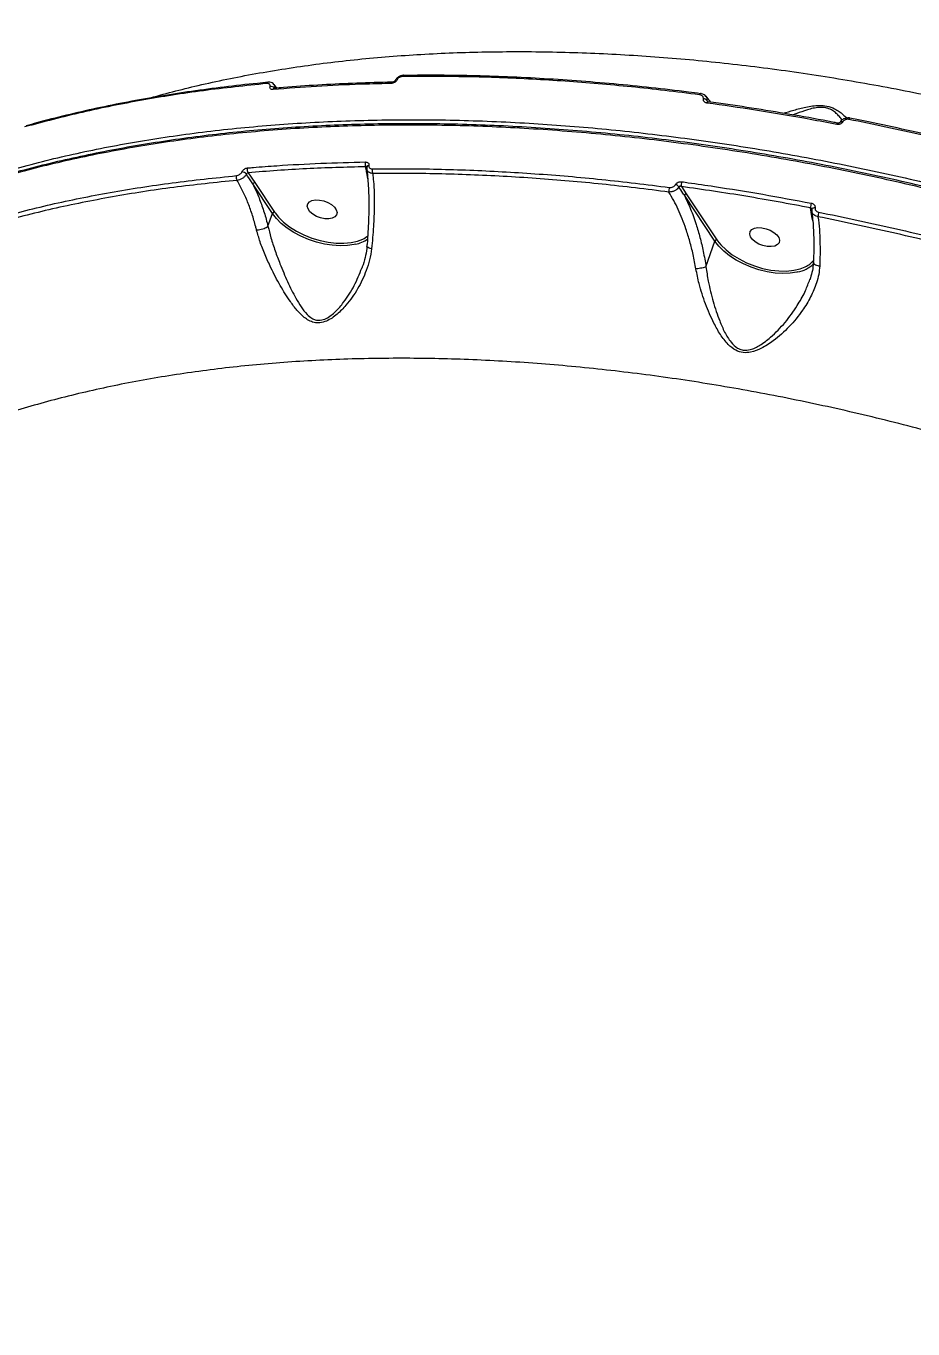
# Model space of a CAD drawing. Header units: millimetres. Extents: x -7245 to 6306, y -6696 to 5973.
# Drawn here: x 947.1 to 1205, y -1767.3 to -1388.2 of the extents above; entities that cross this region are included whole.
import ezdxf

# ---------------------------------------------------------------- set-up
doc = ezdxf.new("R2010")
doc.units = ezdxf.units.MM
for name, color, linetype in [('DIKOM_ОБЪЕКТ', 7, 'Continuous'), ('DIKOM_РАЗМЕР_ЗОНА', 7, 'Continuous'), ('DIKOM_РАЗМЕР_ОБЪЕКТА', 7, 'Continuous')]:
    doc.layers.add(name, color=color, linetype=linetype)
doc.styles.add('style1', font='arial.ttf', dxfattribs={"width": 0.8})
doc.dimstyles.new('1-50', dxfattribs={"dimtxt": 300, "dimasz": 200, "dimexe": 100, "dimexo": 0, "dimgap": 100, "dimtad": 1, "dimtxsty": 'style1', "dimcen": 200, "dimclrd": 7, "dimclre": 7, "dimclrt": 7, "dimadec": 1, "dimazin": 2, "dimtfac": 1, "dimtmove": 0, "dimatfit": 2, "dimfxl": 0, "dimlwd": 25, "dimlwe": 18, "dimarcsym": 0})

# ---------------------------------------------------------------- blocks, each defined once
blk = doc.blocks.new('*D10')
at = {"layer": 'Defpoints', "color": 0, "transparency": 16777216}
for p in [(-4365.71, 2792.53), (4306.16, 475.6), (4306.16, -5965.27)]:
    blk.add_point(p, dxfattribs=at)
at = {"layer": 'DIKOM_РАЗМЕР_ОБЪЕКТА', "color": 7, "lineweight": 18, "transparency": 16777216}
for p, q in [((-4365.71, 2792.53), (-4365.71, -6065.27)), ((4306.16, 475.6), (4306.16, -6065.27))]:
    blk.add_line(p, q, dxfattribs=at)
at = {"layer": 'DIKOM_РАЗМЕР_ОБЪЕКТА', "color": 7, "lineweight": 25, "transparency": 16777216}
blk.add_line((-4165.71, -5965.27), (4106.16, -5965.27), dxfattribs=at)
at = {"layer": 'DIKOM_РАЗМЕР_ОБЪЕКТА', "color": 7, "transparency": 16777216}
for points in [[(-4165.71, -5931.93), (-4165.71, -5998.6), (-4365.71, -5965.27)], [(4106.16, -5931.93), (4106.16, -5998.6), (4306.16, -5965.27)]]:
    blk.add_solid(points, dxfattribs=at)
at = {"layer": 'DIKOM_РАЗМЕР_ОБЪЕКТА', "color": 7, "transparency": 16777216, "insert": (-85.78, -5712.1), "char_height": 300, "attachment_point": 5, "style": 'style1'}
blk.add_mtext('8650', dxfattribs=at)
blk = doc.blocks.new('*D11')
at = {"layer": 'Defpoints', "color": 0, "transparency": 16777216}
for p in [(-3472.32, 4472.83), (-6199.73, -2928.86), (1850.21, -2928.86)]:
    blk.add_point(p, dxfattribs=at)
at = {"layer": 'DIKOM_РАЗМЕР_ОБЪЕКТА', "color": 7, "lineweight": 18, "transparency": 16777216}
for p, q in [((-3472.32, 4472.83), (-6299.73, 4472.83)), ((1850.21, -2928.86), (-6299.73, -2928.86))]:
    blk.add_line(p, q, dxfattribs=at)
at = {"layer": 'DIKOM_РАЗМЕР_ОБЪЕКТА', "color": 7, "lineweight": 25, "transparency": 16777216}
blk.add_line((-6199.73, 4272.83), (-6199.73, -2728.86), dxfattribs=at)
at = {"layer": 'DIKOM_РАЗМЕР_ОБЪЕКТА', "color": 7, "transparency": 16777216}
for points in [[(-6233.06, 4272.83), (-6166.39, 4272.83), (-6199.73, 4472.83)], [(-6233.06, -2728.86), (-6166.39, -2728.86), (-6199.73, -2928.86)]]:
    blk.add_solid(points, dxfattribs=at)
at = {"layer": 'DIKOM_РАЗМЕР_ОБЪЕКТА', "color": 7, "transparency": 16777216, "insert": (-6452.9, 984.54), "char_height": 300, "attachment_point": 5, "rotation": 90, "style": 'style1'}
blk.add_mtext('7400', dxfattribs=at)
blk = doc.blocks.new('*D12')
at = {"layer": 'Defpoints', "color": 0, "transparency": 16777216}
for p in [(-5865.71, 123.34), (6306.18, -91.92), (6306.18, -6596.14)]:
    blk.add_point(p, dxfattribs=at)
at = {"layer": 'DIKOM_РАЗМЕР_ЗОНА', "color": 7, "lineweight": 18, "transparency": 16777216}
for p, q in [((-5865.71, 123.34), (-5865.71, -6696.14)), ((6306.18, -91.92), (6306.18, -6696.14))]:
    blk.add_line(p, q, dxfattribs=at)
at = {"layer": 'DIKOM_РАЗМЕР_ЗОНА', "color": 7, "lineweight": 25, "transparency": 16777216}
blk.add_line((-5665.71, -6596.14), (6106.18, -6596.14), dxfattribs=at)
at = {"layer": 'DIKOM_РАЗМЕР_ЗОНА', "color": 7, "transparency": 16777216}
for points in [[(-5665.71, -6562.81), (-5665.71, -6629.48), (-5865.71, -6596.14)], [(6106.18, -6562.81), (6106.18, -6629.48), (6306.18, -6596.14)]]:
    blk.add_solid(points, dxfattribs=at)
at = {"layer": 'DIKOM_РАЗМЕР_ЗОНА', "color": 7, "transparency": 16777216, "insert": (-71.19, -6342.97), "char_height": 300, "attachment_point": 5, "style": 'style1'}
blk.add_mtext('12150', dxfattribs=at)
blk = doc.blocks.new('*D13')
at = {"layer": 'Defpoints', "color": 0, "transparency": 16777216}
for p in [(-4231.86, 5972.83), (-6795, -4928.88), (1792.4, -4928.88)]:
    blk.add_point(p, dxfattribs=at)
at = {"layer": 'DIKOM_РАЗМЕР_ЗОНА', "color": 7, "lineweight": 18, "transparency": 16777216}
for p, q in [((-4231.86, 5972.83), (-6895, 5972.83)), ((1792.4, -4928.88), (-6895, -4928.88))]:
    blk.add_line(p, q, dxfattribs=at)
at = {"layer": 'DIKOM_РАЗМЕР_ЗОНА', "color": 7, "lineweight": 25, "transparency": 16777216}
blk.add_line((-6795, 5772.83), (-6795, -4728.88), dxfattribs=at)
at = {"layer": 'DIKOM_РАЗМЕР_ЗОНА', "color": 7, "transparency": 16777216}
for points in [[(-6828.33, 5772.83), (-6761.67, 5772.83), (-6795, 5972.83)], [(-6828.33, -4728.88), (-6761.67, -4728.88), (-6795, -4928.88)]]:
    blk.add_solid(points, dxfattribs=at)
at = {"layer": 'DIKOM_РАЗМЕР_ЗОНА', "color": 7, "transparency": 16777216, "insert": (-7048.17, 972.94), "char_height": 300, "attachment_point": 5, "rotation": 90, "style": 'style1'}
blk.add_mtext('10900', dxfattribs=at)

msp = doc.modelspace()

# ---------------------------------------------------------------- linework, layer by layer
at = {"layer": 'DIKOM_ОБЪЕКТ', "color": 7, "linetype": 'Continuous', "lineweight": 15}
for p, q in [((1017.461, -1404.547), (1017.507, -1404.546)), ((1019.994, -1406.266), (1019.175, -1405.187)), ((1143.228, -1407.827), (1143.256, -1407.835)), ((1186.643, -1414.969), (1186.659, -1414.975)), ((1011.653, -1430.878), (1013.587, -1433.741)), ((1046.45, -1432.644), (1046.223, -1431.367)), ((1018.707, -1442.723), (1013.015, -1434.156)), ((1013.587, -1433.741), (1019.279, -1442.308)), ((1137.644, -1434.893), (1139.084, -1437.028)), ((1147.38, -1450.79), (1138.512, -1437.443)), ((1139.084, -1437.028), (1147.952, -1450.375)), ((1017.425, -1446.432), (1018.707, -1442.723)), ((1019.279, -1442.308), (1019.474, -1442.588)), ((1175.636, -1443.6), (1175.225, -1441.114)), ((1175.589, -1441.572), (1175.588, -1441.461)), ((1175.869, -1444.911), (1175.636, -1443.6)), ((1144.811, -1458.223), (1147.38, -1450.79)), ((1147.952, -1450.375), (1148.152, -1450.662)), ((1044.724, -1458.6), (1044.805, -1458.414)), ((1174.869, -1462.29), (1174.993, -1461.977))]:
    msp.add_line(p, q, dxfattribs=at)
at = {"layer": 'DIKOM_ОБЪЕКТ', "color": 7, "linetype": 'Continuous', "lineweight": 15, "flags": 128}
for points in [[(1056.625, -1402.887), (1056.683, -1402.752), (1056.752, -1402.644), (1056.829, -1402.566), (1056.912, -1402.522), (1056.971, -1402.512)], [(1056.971, -1402.512), (1056.997, -1402.514), (1057.012, -1402.516)], [(1053.188, -1404.927), (1053.248, -1404.787), (1053.32, -1404.676), (1053.402, -1404.598), (1053.488, -1404.557), (1053.543, -1404.55)], [(1142.945, -1408.209), (1142.999, -1408.073), (1143.056, -1407.964), (1143.115, -1407.885), (1143.174, -1407.838), (1143.228, -1407.827)], [(1145.163, -1410.611), (1145.219, -1410.471), (1145.278, -1410.358), (1145.339, -1410.279), (1145.399, -1410.236), (1145.453, -1410.229)], [(1182.828, -1416.818), (1182.883, -1416.677), (1182.937, -1416.564), (1182.989, -1416.483), (1183.038, -1416.438), (1183.08, -1416.429)], [(1184.609, -1416.089), (1184.428, -1416.041), (1184.256, -1416.019), (1184.101, -1416.024), (1183.969, -1416.056), (1183.865, -1416.113), (1183.793, -1416.192), (1183.785, -1416.208)], [(1186.397, -1415.358), (1186.449, -1415.222), (1186.501, -1415.112), (1186.551, -1415.031), (1186.597, -1414.982), (1186.639, -1414.968), (1186.643, -1414.969)], [(1028.978, -1439.947), (1029.449, -1439.374), (1030.222, -1438.978), (1031.234, -1438.791), (1032.403, -1438.828), (1033.634, -1439.086), (1034.829, -1439.544), (1035.889, -1440.165), (1036.73, -1440.898), (1037.283, -1441.685), (1037.503, -1442.461), (1037.372, -1443.164), (1036.901, -1443.736), (1036.129, -1444.132), (1035.117, -1444.319), (1033.948, -1444.282), (1032.716, -1444.025), (1031.521, -1443.567), (1030.461, -1442.946), (1029.62, -1442.212), (1029.068, -1441.426), (1028.848, -1440.65), (1028.978, -1439.947)], [(1042.846, -1451.685), (1042.479, -1451.767), (1040.509, -1452.056), (1038.378, -1452.127), (1036.132, -1451.979), (1033.819, -1451.615), (1031.49, -1451.042), (1029.194, -1450.275), (1026.981, -1449.327), (1024.898, -1448.221), (1022.991, -1446.979), (1021.3, -1445.63), (1019.862, -1444.201), (1018.707, -1442.723)], [(1019.474, -1442.588), (1020.469, -1443.819), (1021.964, -1445.275), (1023.728, -1446.643), (1025.718, -1447.889), (1027.887, -1448.982), (1030.183, -1449.897), (1032.551, -1450.613), (1034.933, -1451.111), (1037.274, -1451.38), (1039.516, -1451.413), (1041.606, -1451.21), (1043.494, -1450.776), (1045.02, -1450.177)], [(1175.588, -1441.461), (1175.589, -1441.455), (1175.629, -1441.346), (1175.707, -1441.247), (1175.821, -1441.164), (1175.965, -1441.098), (1176.134, -1441.054), (1176.32, -1441.033), (1176.517, -1441.036)], [(1157.651, -1448.013), (1158.122, -1447.441), (1158.895, -1447.045), (1159.907, -1446.858), (1161.076, -1446.895), (1162.308, -1447.153), (1163.502, -1447.611), (1164.562, -1448.231), (1165.403, -1448.965), (1165.956, -1449.752), (1166.176, -1450.528), (1166.045, -1451.231), (1165.574, -1451.803), (1164.802, -1452.199), (1163.79, -1452.386), (1162.621, -1452.349), (1161.389, -1452.091), (1160.194, -1451.634), (1159.134, -1451.013), (1158.293, -1450.279), (1157.741, -1449.493), (1157.521, -1448.716), (1157.651, -1448.013)], [(1171.516, -1459.753), (1171.233, -1459.817), (1169.264, -1460.116), (1167.131, -1460.195), (1164.88, -1460.054), (1162.56, -1459.695), (1160.222, -1459.127), (1157.917, -1458.36), (1155.693, -1457.413), (1153.6, -1456.305), (1151.684, -1455.061), (1149.984, -1453.707), (1148.54, -1452.273), (1147.38, -1450.79)], [(1148.152, -1450.662), (1149.147, -1451.892), (1150.649, -1453.353), (1152.422, -1454.724), (1154.422, -1455.973), (1156.602, -1457.068), (1158.908, -1457.983), (1161.286, -1458.696), (1163.677, -1459.189), (1166.024, -1459.452), (1168.27, -1459.477), (1170.361, -1459.264), (1172.246, -1458.818), (1173.668, -1458.256)]]:
    msp.add_lwpolyline(points, dxfattribs=at)
at = {"layer": 'DIKOM_ОБЪЕКТ', "color": 7, "linetype": 'Continuous', "lineweight": 15}
for centre, radius, start, end in [((1017.57, -1405.012), 0.477, 103.13715, 169.20265), ((1018.32, -1407.13), 1.36, 39.87086, 103.04698), ((1019.381, -1406.768), 0.464, 100.20304, 170.16028), ((1054.782, -1404.37), 0.493, 73.66946, 141.82365), ((1144.079, -1410.753), 1.356, 41.76109, 91.55274), ((1047.529, -1428.329), 1.864, 161.98514, 206.11661), ((1046.801, -1429.423), 0.672, 91.07871, 159.47117), ((1009.864, -1432.227), 1.68, 162.8699, 210.96936), ((1009.701, -1432.45), 1.853, 39.09027, 84.88959), ((1013.068, -1429.986), 1.673, 162.59192, 212.21805), ((1049.622, -1430.323), 1.911, 162.19675, 204.05187), ((1013.638, -1434.412), 0.673, 94.35899, 157.65595), ((1136.876, -1436.073), 2.882, 161.23683, 188.42179), ((1135.521, -1436.006), 1.725, 36.07649, 76.00303), ((1140.474, -1434.442), 2.867, 160.98692, 189.05828), ((1139.136, -1437.7), 0.674, 94.37422, 157.61799), ((1179.049, -1440.999), 3.826, 160.82465, 181.72046), ((1019.329, -1442.978), 0.671, 94.25849, 157.75645), ((1181.427, -1443.656), 4.045, 161.00167, 180.22663), ((1040.694, -1441.726), 10.189, 282.19343, 304.46266), ((1041.639, -1443.138), 7.809, 295.65528, 309.0548), ((1148.003, -1451.046), 0.673, 94.32017, 157.63218), ((1169.804, -1450.879), 9.037, 280.92144, 313.75161), ((1170.58, -1451.693), 7.254, 295.19404, 320.06896)]:
    msp.add_arc(centre, radius, start, end, dxfattribs=at)
for points, knots in [([(982.297, -1409.294), (987.199, -1407.978), (997.409, -1405.237), (1013.802, -1401.939), (1031.185, -1399.215), (1049.165, -1397.24), (1067.701, -1396.012), (1086.757, -1395.525), (1106.266, -1395.772), (1126.134, -1396.747), (1146.272, -1398.451), (1166.629, -1400.882), (1187.176, -1404.053), (1207.875, -1407.943), (1228.651, -1412.534), (1249.407, -1417.798), (1270.048, -1423.715), (1290.525, -1430.275), (1310.799, -1437.48), (1330.843, -1445.307), (1350.579, -1453.72), (1369.917, -1462.677), (1388.771, -1472.136), (1405.707, -1481.341), (1420.856, -1490.13), (1429.757, -1495.694), (1434.208, -1498.476)], [0, 0, 0, 0, 0.0393185, 0.0819073, 0.1244281, 0.1668154, 0.2092326, 0.2517828, 0.2944013, 0.3370199, 0.3795705, 0.4219881, 0.464474, 0.5070932, 0.5497803, 0.5924674, 0.6350872, 0.6775737, 0.7201647, 0.7628881, 0.8056802, 0.8484725, 0.8911977, 0.9337887, 0.966894, 1, 1, 1, 1]), ([(1056.971, -1402.523), (1056.922, -1402.521), (1056.594, -1402.505), (1055.953, -1402.676), (1055.157, -1403.117), (1054.615, -1403.622), (1054.463, -1403.981), (1054.426, -1404.07)], [0, 0, 0, 0, 0.0487749, 0.3264117, 0.6123101, 0.9042234, 1, 1, 1, 1]), ([(1143.248, -1407.891), (1142.084, -1407.733), (1137.261, -1407.079), (1128.83, -1406.121), (1117.96, -1405.022), (1107.155, -1404.129), (1096.419, -1403.425), (1085.765, -1402.916), (1075.208, -1402.607), (1065.612, -1402.481), (1059.59, -1402.547), (1057.01, -1402.575)], [0, 0, 0, 0, 0.0393826, 0.163109, 0.2869632, 0.4109114, 0.5349316, 0.6589853, 0.7830392, 0.9070584, 1, 1, 1, 1]), ([(1017.101, -1404.922), (1010.912, -1405.565), (998.534, -1406.851), (980.637, -1409.699), (963.226, -1413.166), (952.178, -1416.089), (946.654, -1417.55)], [0, 0, 0, 0, 0.2485965, 0.4971894, 0.7485959, 1, 1, 1, 1]), ([(1017.508, -1404.606), (1016.456, -1404.697), (1012.132, -1405.072), (1004.68, -1405.928), (995.163, -1407.177), (985.809, -1408.63), (976.617, -1410.273), (967.595, -1412.104), (958.767, -1414.134), (951.922, -1415.845), (948.091, -1416.943), (947.068, -1417.236)], [0, 0, 0, 0, 0.0417681, 0.1716833, 0.3017165, 0.4318428, 0.5620301, 0.6922514, 0.8224634, 0.9526399, 1, 1, 1, 1]), ([(1018.013, -1405.805), (1018.022, -1405.68), (1018.042, -1405.428), (1017.877, -1405.136), (1017.589, -1404.95), (1017.301, -1404.906), (1017.13, -1404.92), (1017.101, -1404.922)], [0, 0, 0, 0, 0.237684, 0.4754034, 0.7137695, 0.9520402, 1, 1, 1, 1]), ([(1019.158, -1405.249), (1019.15, -1405.234), (1019.045, -1405.014), (1018.633, -1404.745), (1018.052, -1404.524), (1017.645, -1404.553), (1017.461, -1404.567)], [0, 0, 0, 0, 0.0271229, 0.3833191, 0.7213396, 1, 1, 1, 1]), ([(1018.924, -1406.689), (1018.895, -1406.691), (1018.724, -1406.702), (1018.435, -1406.659), (1018.148, -1406.472), (1017.983, -1406.181), (1018.003, -1405.93), (1018.013, -1405.805)], [0, 0, 0, 0, 0.0488657, 0.2870885, 0.5249316, 0.7625283, 1, 1, 1, 1]), ([(1053.188, -1404.927), (1052.596, -1404.938), (1049.637, -1404.993), (1042.373, -1405.201), (1031.484, -1405.698), (1023.112, -1406.358), (1018.924, -1406.689)], [0, 0, 0, 0, 0.0507699, 0.2538567, 0.6266975, 1, 1, 1, 1]), ([(1019.124, -1405.22), (1019.215, -1405.352), (1019.413, -1405.641), (1019.381, -1406.041), (1019.363, -1406.258)], [0, 0, 0, 0, 0.4584013, 1, 1, 1, 1]), ([(1019.292, -1406.31), (1019.278, -1406.312), (1019.234, -1406.316), (1019.232, -1406.314), (1019.23, -1406.312)], [0, 0, 0, 0, 0.3248876, 1, 1, 1, 1]), ([(1053.543, -1404.559), (1053.09, -1404.563), (1049.201, -1404.603), (1041.976, -1404.86), (1031.901, -1405.36), (1024.342, -1405.86), (1020.189, -1406.246), (1019.299, -1406.329)], [0, 0, 0, 0, 0.0386258, 0.3320396, 0.6260771, 0.9198699, 1, 1, 1, 1]), ([(1054.921, -1403.897), (1054.826, -1404.042), (1054.642, -1404.323), (1054.19, -1404.654), (1053.688, -1404.877), (1053.355, -1404.91), (1053.188, -1404.927)], [0, 0, 0, 0, 0.259309, 0.5022598, 0.7512017, 1, 1, 1, 1]), ([(1054.392, -1404.065), (1054.387, -1404.077), (1054.371, -1404.11), (1054.293, -1404.208), (1054.167, -1404.32), (1053.997, -1404.428), (1053.805, -1404.509), (1053.635, -1404.547), (1053.567, -1404.547), (1053.543, -1404.547)], [0, 0, 0, 0, 0.0825153, 0.2224616, 0.3731521, 0.5286126, 0.708543, 0.8999366, 1, 1, 1, 1]), ([(1056.625, -1402.887), (1056.461, -1402.903), (1056.132, -1402.934), (1055.636, -1403.152), (1055.219, -1403.465), (1055.007, -1403.736), (1054.929, -1403.881), (1054.921, -1403.897)], [0, 0, 0, 0, 0.2487287, 0.4976765, 0.738956, 0.9704212, 1, 1, 1, 1]), ([(1142.945, -1408.209), (1139.566, -1407.78), (1129.684, -1406.527), (1113.43, -1404.91), (1094.245, -1403.578), (1075.252, -1402.834), (1062.834, -1402.87), (1056.625, -1402.887)], [0, 0, 0, 0, 0.1144528, 0.3347651, 0.5550767, 0.7775383, 1, 1, 1, 1]), ([(1144.042, -1409.397), (1144.049, -1409.268), (1144.062, -1409.009), (1143.874, -1408.66), (1143.555, -1408.387), (1143.216, -1408.253), (1143, -1408.218), (1142.945, -1408.209)], [0, 0, 0, 0, 0.2256321, 0.4514126, 0.6801554, 0.9175621, 1, 1, 1, 1]), ([(1144.815, -1408.708), (1144.808, -1408.693), (1144.689, -1408.461), (1144.235, -1408.156), (1143.69, -1407.878), (1143.323, -1407.86), (1143.225, -1407.855)], [0, 0, 0, 0, 0.0266294, 0.4302246, 0.8472693, 1, 1, 1, 1]), ([(1145.163, -1410.611), (1145.106, -1410.601), (1144.885, -1410.565), (1144.539, -1410.424), (1144.214, -1410.145), (1144.023, -1409.79), (1144.036, -1409.528), (1144.042, -1409.397)], [0, 0, 0, 0, 0.0825547, 0.3216895, 0.5513359, 0.7756217, 1, 1, 1, 1]), ([(1144.79, -1408.665), (1144.792, -1408.667), (1144.962, -1408.797), (1145.108, -1409.218), (1145.097, -1409.639), (1145.091, -1409.85)], [0, 0, 0, 0, 0.007316, 0.5026942, 1, 1, 1, 1]), ([(1146.265, -1410.352), (1146.174, -1410.26), (1145.685, -1409.762), (1145.215, -1409.133), (1144.833, -1408.621)], [0, 0, 0, 0, 0.1856391, 1, 1, 1, 1]), ([(1145.091, -1409.85), (1145.09, -1409.892), (1145.09, -1409.94), (1145.119, -1410.033), (1145.149, -1410.08), (1145.176, -1410.122)], [0, 0, 0, 0, 0.4526788, 0.5214938, 1, 1, 1, 1]), ([(1145.091, -1409.85), (1145.126, -1409.901), (1145.191, -1409.995), (1145.256, -1410.087), (1145.285, -1410.129)], [0, 0, 0, 0, 0.5455091, 1, 1, 1, 1]), ([(1145.451, -1410.224), (1145.414, -1410.219), (1145.314, -1410.206), (1145.213, -1410.157), (1145.169, -1410.116), (1145.172, -1410.121), (1145.173, -1410.123)], [0, 0, 0, 0, 0.1945831, 0.5273504, 0.8701412, 1, 1, 1, 1]), ([(1182.828, -1416.818), (1182.188, -1416.695), (1178.988, -1416.08), (1171.093, -1414.628), (1159.157, -1412.604), (1149.83, -1411.275), (1145.163, -1410.611)], [0, 0, 0, 0, 0.0507644, 0.2538426, 0.6266944, 1, 1, 1, 1]), ([(1183.079, -1416.437), (1182.592, -1416.34), (1178.406, -1415.503), (1170.53, -1414.103), (1159.47, -1412.264), (1151.105, -1410.986), (1146.449, -1410.375), (1145.451, -1410.245)], [0, 0, 0, 0, 0.0386159, 0.332031, 0.6260729, 0.9198588, 1, 1, 1, 1]), ([(1167.162, -1413.565), (1168.224, -1413.264), (1170.325, -1412.669), (1173.247, -1411.884), (1175.724, -1411.417), (1177.798, -1411.222), (1180.122, -1411.401), (1182.096, -1412.134), (1183.561, -1413.043), (1184.762, -1413.979), (1185.355, -1414.613), (1185.674, -1414.955)], [0, 0, 0, 0, 0.1723674, 0.3412678, 0.4284802, 0.5152866, 0.6153869, 0.7313275, 0.8159756, 0.9008543, 1, 1, 1, 1]), ([(1184.368, -1415.565), (1184.13, -1415.212), (1183.69, -1414.56), (1182.735, -1413.591), (1181.653, -1412.748), (1180.561, -1412.229), (1179.366, -1411.92), (1178.513, -1411.848), (1177.255, -1411.902), (1175.94, -1412.11), (1173.726, -1412.724), (1171.782, -1413.436), (1170.515, -1413.936), (1170.184, -1414.066)], [0, 0, 0, 0, 0.1132584, 0.209682, 0.3057382, 0.4016879, 0.4310543, 0.5174311, 0.537963, 0.6350531, 0.7328107, 0.9303453, 1, 1, 1, 1]), ([(813.194, -1524.231), (814.326, -1521.946), (817.4, -1515.743), (823.438, -1506.016), (831.605, -1495.215), (840.973, -1484.968), (851.472, -1475.31), (863.064, -1466.293), (875.72, -1457.949), (889.439, -1450.304), (904.179, -1443.36), (919.885, -1437.13), (936.481, -1431.643), (953.892, -1426.925), (972.071, -1422.999), (991.002, -1419.885), (1010.64, -1417.575), (1030.916, -1416.068), (1051.737, -1415.368), (1073.004, -1415.482), (1094.391, -1416.404), (1115.851, -1418.113), (1137.331, -1420.557), (1159.038, -1423.745), (1180.878, -1427.659), (1202.756, -1432.286), (1224.888, -1437.686), (1247.239, -1443.895), (1269.767, -1450.924), (1292.126, -1458.664), (1314.212, -1467.081), (1335.921, -1476.134), (1357.183, -1485.801), (1377.951, -1496.08), (1398.202, -1506.939), (1417.876, -1518.342), (1436.888, -1530.232), (1455.13, -1542.561), (1471.477, -1554.448), (1481.407, -1562.343), (1485.839, -1565.866)], [0, 0, 0, 0, 0.0156523, 0.0424896, 0.0694116, 0.0963765, 0.1233414, 0.1502635, 0.1771007, 0.2039381, 0.2308599, 0.2578251, 0.2847902, 0.3117122, 0.3385494, 0.3653866, 0.3923085, 0.4192737, 0.4462388, 0.4731607, 0.499998, 0.5258462, 0.55177, 0.5777324, 0.6036945, 0.6296184, 0.6554668, 0.6823041, 0.709226, 0.7361912, 0.7631561, 0.7900783, 0.8169156, 0.8437529, 0.8706752, 0.8976402, 0.9246053, 0.9515272, 0.9783645, 1, 1, 1, 1]), ([(1485.654, -1567.73), (1482.462, -1565.175), (1473.862, -1558.293), (1459.152, -1547.371), (1441.384, -1535.099), (1422.697, -1523.149), (1403.135, -1511.571), (1382.743, -1500.417), (1361.968, -1489.933), (1340.893, -1480.138), (1319.601, -1471.038), (1297.747, -1462.483), (1275.383, -1454.529), (1252.577, -1447.217), (1229.829, -1440.71), (1207.218, -1435.011), (1184.814, -1430.104), (1162.254, -1425.911), (1139.609, -1422.476), (1116.96, -1419.832), (1094.804, -1418.036), (1073.205, -1417.073), (1052.215, -1416.914), (1031.492, -1417.554), (1011.12, -1419.027), (991.182, -1421.348), (972.115, -1424.464), (953.965, -1428.349), (936.755, -1432.954), (920.205, -1438.356), (904.403, -1444.57), (889.422, -1451.593), (876.183, -1458.949), (864.541, -1466.487), (854.377, -1474.098), (845.466, -1481.68), (840.362, -1486.934), (838.047, -1489.318)], [0, 0, 0, 0, 0.0171745, 0.0462692, 0.0753861, 0.1044806, 0.1344204, 0.1643843, 0.1943241, 0.2234189, 0.2525357, 0.2816304, 0.3115701, 0.3415341, 0.3714737, 0.4005685, 0.4296853, 0.4587799, 0.4887196, 0.5186838, 0.5486235, 0.5777181, 0.6068351, 0.6359296, 0.6658693, 0.6958334, 0.725773, 0.7548675, 0.7839844, 0.8130791, 0.8430186, 0.8729827, 0.9029224, 0.9282447, 0.9535972, 0.9789492, 1, 1, 1, 1]), ([(1485.592, -1567.22), (1484.493, -1566.322), (1480.728, -1563.245), (1474.077, -1558.076), (1465.667, -1551.727), (1457.073, -1545.497), (1448.33, -1539.391), (1439.433, -1533.409), (1430.38, -1527.549), (1421.167, -1521.807), (1411.794, -1516.182), (1402.255, -1510.674), (1392.551, -1505.279), (1382.676, -1499.997), (1372.628, -1494.826), (1362.415, -1489.77), (1352.072, -1484.847), (1341.64, -1480.079), (1331.148, -1475.477), (1320.601, -1471.043), (1309.994, -1466.776), (1299.324, -1462.673), (1288.588, -1458.732), (1277.783, -1454.952), (1266.905, -1451.333), (1255.953, -1447.874), (1244.92, -1444.573), (1233.811, -1441.432), (1222.654, -1438.458), (1211.495, -1435.665), (1200.373, -1433.063), (1189.301, -1430.656), (1178.274, -1428.44), (1167.287, -1426.415), (1156.337, -1424.579), (1145.42, -1422.932), (1134.533, -1421.473), (1123.675, -1420.202), (1112.84, -1419.12), (1102.027, -1418.226), (1091.257, -1417.521), (1080.571, -1417.01), (1070.013, -1416.696), (1059.601, -1416.577), (1049.333, -1416.655), (1039.203, -1416.927), (1029.21, -1417.394), (1019.348, -1418.057), (1009.616, -1418.914), (1000.011, -1419.966), (990.531, -1421.215), (981.172, -1422.661), (971.947, -1424.301), (962.885, -1426.132), (954.025, -1428.145), (945.388, -1430.338), (936.979, -1432.709), (928.792, -1435.256), (920.824, -1437.982), (913.073, -1440.887), (905.536, -1443.971), (898.211, -1447.236), (891.097, -1450.681), (884.191, -1454.311), (877.498, -1458.121), (871.035, -1462.103), (864.83, -1466.24), (858.905, -1470.521), (853.263, -1474.937), (847.908, -1479.496), (842.822, -1484.175), (839.667, -1487.41), (838.096, -1489.022)], [0, 0, 0, 0, 0.0060013, 0.0205521, 0.0351072, 0.0495891, 0.0640041, 0.0783688, 0.0926994, 0.1070124, 0.1213243, 0.135648, 0.1499976, 0.1643896, 0.1788401, 0.1933654, 0.2079235, 0.2224273, 0.2368589, 0.2512355, 0.2655733, 0.2798885, 0.2941976, 0.3085152, 0.3228539, 0.3372303, 0.3516604, 0.3661604, 0.3807198, 0.3952538, 0.4097063, 0.4240985, 0.4384468, 0.4527679, 0.4670783, 0.4813938, 0.4957257, 0.5100902, 0.5245039, 0.5389826, 0.5535348, 0.5680856, 0.5825623, 0.5969738, 0.611337, 0.6256681, 0.6399832, 0.6542989, 0.6686275, 0.6829838, 0.6973842, 0.7118448, 0.7263814, 0.740938, 0.7554419, 0.7698757, 0.7842556, 0.7985978, 0.8129187, 0.8272345, 0.8415592, 0.8559061, 0.8702906, 0.8847294, 0.8992379, 0.9137951, 0.9283205, 0.9427656, 0.9571494, 0.9714881, 0.9857976, 1, 1, 1, 1]), ([(1184.609, -1416.089), (1184.593, -1416.117), (1184.504, -1416.27), (1184.265, -1416.52), (1183.834, -1416.755), (1183.33, -1416.874), (1182.996, -1416.837), (1182.828, -1416.818)], [0, 0, 0, 0, 0.0535963, 0.2897402, 0.52635, 0.7630948, 1, 1, 1, 1]), ([(1183.781, -1416.208), (1183.776, -1416.219), (1183.765, -1416.24), (1183.682, -1416.318), (1183.549, -1416.389), (1183.384, -1416.436), (1183.215, -1416.45), (1183.121, -1416.434), (1183.079, -1416.426)], [0, 0, 0, 0, 0.1723528, 0.3545909, 0.5236065, 0.6979352, 0.8632175, 1, 1, 1, 1]), ([(1186.641, -1414.979), (1186.598, -1414.967), (1186.273, -1414.88), (1185.606, -1414.919), (1184.749, -1415.205), (1184.105, -1415.671), (1183.892, -1416.075), (1183.816, -1416.218)], [0, 0, 0, 0, 0.040597, 0.3032134, 0.5728587, 0.849035, 1, 1, 1, 1]), ([(1186.397, -1415.358), (1186.23, -1415.339), (1185.895, -1415.301), (1185.389, -1415.419), (1184.956, -1415.655), (1184.715, -1415.906), (1184.626, -1416.06), (1184.609, -1416.089)], [0, 0, 0, 0, 0.2363454, 0.4725826, 0.7091874, 0.945881, 1, 1, 1, 1]), ([(1271.709, -1437.577), (1264.686, -1435.363), (1250.64, -1430.936), (1229.332, -1425.09), (1207.895, -1419.792), (1193.563, -1416.836), (1186.397, -1415.358)], [0, 0, 0, 0, 0.2485981, 0.497194, 0.7485978, 1, 1, 1, 1]), ([(1271.854, -1437.213), (1270.674, -1436.825), (1265.839, -1435.237), (1257.301, -1432.618), (1246.245, -1429.362), (1235.151, -1426.29), (1224.034, -1423.391), (1212.903, -1420.668), (1201.771, -1418.139), (1193.016, -1416.258), (1187.981, -1415.284), (1186.649, -1415.027)], [0, 0, 0, 0, 0.041962, 0.1719338, 0.3020188, 0.4321935, 0.5624251, 0.6926866, 0.8229385, 0.9531513, 1, 1, 1, 1]), ([(1011.472, -1429.485), (1012.039, -1429.437), (1014.876, -1429.197), (1021.93, -1428.675), (1032.744, -1428.065), (1041.417, -1427.857), (1045.756, -1427.752)], [0, 0, 0, 0, 0.0507712, 0.2538562, 0.6267041, 1, 1, 1, 1]), ([(1045.756, -1427.752), (1045.807, -1427.753), (1046.012, -1427.755), (1046.333, -1427.837), (1046.635, -1428.058), (1046.81, -1428.371), (1046.796, -1428.624), (1046.788, -1428.751)], [0, 0, 0, 0, 0.0796204, 0.3194913, 0.549813, 0.77491, 1, 1, 1, 1]), ([(1046.788, -1428.751), (1046.781, -1428.877), (1046.766, -1429.127), (1046.939, -1429.437), (1047.237, -1429.653), (1047.552, -1429.734), (1047.753, -1429.738), (1047.803, -1429.739)], [0, 0, 0, 0, 0.2263243, 0.4527725, 0.6823976, 0.920777, 1, 1, 1, 1]), ([(937.755, -1444.286), (943.221, -1442.847), (954.155, -1439.967), (971.504, -1436.519), (989.47, -1433.666), (1001.996, -1432.377), (1008.258, -1431.732)], [0, 0, 0, 0, 0.2485938, 0.497189, 0.7485944, 1, 1, 1, 1]), ([(1008.258, -1431.732), (1008.407, -1431.706), (1008.703, -1431.654), (1009.156, -1431.413), (1009.549, -1431.084), (1009.769, -1430.794), (1009.852, -1430.632), (1009.867, -1430.605)], [0, 0, 0, 0, 0.237773, 0.4754853, 0.7134916, 0.9514984, 1, 1, 1, 1]), ([(1011.139, -1431.282), (1011.115, -1431.326), (1010.973, -1431.59), (1010.6, -1432.061), (1009.935, -1432.592), (1009.171, -1432.974), (1008.673, -1433.053), (1008.423, -1433.092)], [0, 0, 0, 0, 0.0485339, 0.286774, 0.5247019, 0.7622686, 1, 1, 1, 1]), ([(1009.867, -1430.605), (1009.88, -1430.578), (1009.964, -1430.417), (1010.182, -1430.128), (1010.574, -1429.801), (1011.026, -1429.562), (1011.323, -1429.511), (1011.472, -1429.485)], [0, 0, 0, 0, 0.0479136, 0.2855837, 0.5236777, 0.7617625, 1, 1, 1, 1]), ([(1011.653, -1430.878), (1011.605, -1430.889), (1011.51, -1430.912), (1011.366, -1431), (1011.24, -1431.117), (1011.171, -1431.218), (1011.144, -1431.272), (1011.139, -1431.282)], [0, 0, 0, 0, 0.238634, 0.4767511, 0.7149243, 0.9521847, 1, 1, 1, 1]), ([(1013.015, -1434.156), (1012.88, -1433.945), (1012.264, -1432.977), (1011.633, -1432.025), (1011.139, -1431.282)], [0, 0, 0, 0, 0.2185678, 1, 1, 1, 1]), ([(1045.855, -1429.149), (1040.066, -1429.295), (1028.477, -1429.588), (1017.265, -1430.448), (1011.653, -1430.878)], [0, 0, 0, 0, 0.4994527, 1, 1, 1, 1]), ([(1046.172, -1429.233), (1046.172, -1429.227), (1046.173, -1429.216), (1046.161, -1429.178), (1046.125, -1429.124), (1046.03, -1429.1), (1045.934, -1429.118), (1045.871, -1429.143), (1045.855, -1429.149)], [0, 0, 0, 0, 0.0354424, 0.0667037, 0.3162519, 0.5925222, 0.8971898, 1, 1, 1, 1]), ([(1046.223, -1431.367), (1046.143, -1430.895), (1046.017, -1430.155), (1045.898, -1429.416), (1045.855, -1429.149)], [0, 0, 0, 0, 0.6388718, 1, 1, 1, 1]), ([(1046.184, -1429.189), (1046.172, -1429.229), (1046.119, -1429.419), (1046.158, -1429.613), (1046.189, -1429.765)], [0, 0, 0, 0, 0.2109184, 1, 1, 1, 1]), ([(1046.135, -1429.835), (1046.156, -1429.97), (1046.289, -1430.83), (1046.463, -1432.661), (1046.648, -1435.329), (1046.745, -1438.253), (1046.756, -1441.375), (1046.68, -1444.666), (1046.506, -1448.094), (1046.337, -1450.637), (1046.199, -1452.05), (1046.179, -1452.261)], [0, 0, 0, 0, 0.0243677, 0.1561128, 0.2903688, 0.4264955, 0.5638099, 0.7016569, 0.8392616, 0.9760436, 1, 1, 1, 1]), ([(1047.878, -1431.101), (1047.794, -1431.093), (1047.455, -1431.061), (1046.918, -1430.882), (1046.434, -1430.473), (1046.186, -1430.098), (1046.185, -1429.863), (1046.185, -1429.832)], [0, 0, 0, 0, 0.0969032, 0.3897824, 0.6743862, 0.9572707, 1, 1, 1, 1]), ([(1047.878, -1431.101), (1047.959, -1431.856), (1048.151, -1433.641), (1048.312, -1436.83), (1048.347, -1441.168), (1048.165, -1446.519), (1047.768, -1450.819), (1047.566, -1452.997)], [0, 0, 0, 0, 0.1301688, 0.3081375, 0.488279, 0.7408507, 1, 1, 1, 1]), ([(1047.803, -1429.739), (1050.99, -1429.718), (1060.312, -1429.657), (1076.032, -1430.027), (1095.092, -1431.072), (1114.463, -1432.711), (1127.586, -1434.335), (1134.148, -1435.146)], [0, 0, 0, 0, 0.1144557, 0.3347664, 0.5550778, 0.7775372, 1, 1, 1, 1]), ([(1134.026, -1436.495), (1127.542, -1435.693), (1114.576, -1434.088), (1095.308, -1432.449), (1076.225, -1431.394), (1060.418, -1431.021), (1051.058, -1431.081), (1047.878, -1431.101)], [0, 0, 0, 0, 0.2203101, 0.4406204, 0.6630841, 0.8855456, 1, 1, 1, 1]), ([(1008.423, -1433.092), (1002.244, -1433.727), (989.887, -1434.997), (972.018, -1437.821), (954.631, -1441.262), (943.598, -1444.166), (938.082, -1445.618)], [0, 0, 0, 0, 0.2485953, 0.4971892, 0.748596, 1, 1, 1, 1]), ([(1014.101, -1447.539), (1014.023, -1447.228), (1013.625, -1445.641), (1012.806, -1442.854), (1011.53, -1439.332), (1010.077, -1436.02), (1008.977, -1434.072), (1008.423, -1433.092)], [0, 0, 0, 0, 0.0563977, 0.2882888, 0.5227626, 0.7599926, 1, 1, 1, 1]), ([(1013.015, -1434.156), (1013.571, -1435.341), (1014.65, -1437.64), (1016.029, -1441.453), (1016.911, -1444.405), (1017.342, -1446.104), (1017.425, -1446.432)], [0, 0, 0, 0, 0.3208239, 0.6223422, 0.9272377, 1, 1, 1, 1]), ([(1136.915, -1434.99), (1136.899, -1435.02), (1136.767, -1435.258), (1136.404, -1435.689), (1135.7, -1436.167), (1134.861, -1436.475), (1134.303, -1436.489), (1134.026, -1436.495)], [0, 0, 0, 0, 0.0333518, 0.266429, 0.5082613, 0.7552921, 1, 1, 1, 1]), ([(1141.884, -1458.879), (1141.626, -1457.468), (1141.129, -1454.742), (1140.141, -1450.854), (1138.759, -1446.39), (1136.799, -1441.374), (1134.958, -1438.136), (1134.026, -1436.495)], [0, 0, 0, 0, 0.1647892, 0.318437, 0.4735131, 0.7333055, 1, 1, 1, 1]), ([(1134.148, -1435.146), (1134.322, -1435.156), (1134.671, -1435.174), (1135.194, -1435.019), (1135.629, -1434.751), (1135.849, -1434.494), (1135.929, -1434.35), (1135.938, -1434.332)], [0, 0, 0, 0, 0.2478774, 0.4959049, 0.7364147, 0.967023, 1, 1, 1, 1]), ([(1135.938, -1434.332), (1135.947, -1434.315), (1136.027, -1434.17), (1136.252, -1433.908), (1136.697, -1433.635), (1137.23, -1433.479), (1137.586, -1433.498), (1137.764, -1433.508)], [0, 0, 0, 0, 0.0298131, 0.2617063, 0.5038676, 0.7520066, 1, 1, 1, 1]), ([(1137.644, -1434.893), (1137.571, -1434.869), (1137.428, -1434.821), (1137.216, -1434.815), (1137.049, -1434.861), (1136.961, -1434.927), (1136.927, -1434.971), (1136.919, -1434.985), (1136.915, -1434.99)], [0, 0, 0, 0, 0.2725372, 0.5326393, 0.7665389, 0.9318223, 0.9739308, 1, 1, 1, 1]), ([(1138.512, -1437.443), (1138.378, -1437.232), (1137.852, -1436.408), (1137.315, -1435.595), (1136.915, -1434.99)], [0, 0, 0, 0, 0.2563871, 1, 1, 1, 1]), ([(1175.225, -1441.114), (1168.944, -1439.941), (1156.369, -1437.593), (1143.89, -1435.794), (1137.644, -1434.893)], [0, 0, 0, 0, 0.4994492, 1, 1, 1, 1]), ([(1137.764, -1433.508), (1138.398, -1433.595), (1141.568, -1434.032), (1149.409, -1435.178), (1161.325, -1437.094), (1170.73, -1438.859), (1175.436, -1439.743)], [0, 0, 0, 0, 0.0507735, 0.2538518, 0.6266955, 1, 1, 1, 1]), ([(1138.512, -1437.443), (1139.133, -1438.755), (1140.381, -1441.395), (1141.877, -1445.567), (1143.091, -1449.713), (1144.072, -1453.832), (1144.56, -1456.731), (1144.811, -1458.223)], [0, 0, 0, 0, 0.2198996, 0.4427688, 0.6236806, 0.8062609, 1, 1, 1, 1]), ([(1175.436, -1439.743), (1175.473, -1439.751), (1175.67, -1439.793), (1176.002, -1439.938), (1176.336, -1440.241), (1176.534, -1440.623), (1176.523, -1440.899), (1176.517, -1441.036)], [0, 0, 0, 0, 0.0546087, 0.2913327, 0.5277365, 0.7639833, 1, 1, 1, 1]), ([(1175.583, -1441.463), (1175.583, -1441.452), (1175.582, -1441.395), (1175.524, -1441.298), (1175.416, -1441.189), (1175.304, -1441.134), (1175.237, -1441.117), (1175.225, -1441.114)], [0, 0, 0, 0, 0.0630006, 0.3520711, 0.6423138, 0.9332817, 1, 1, 1, 1]), ([(1175.603, -1441.462), (1175.59, -1441.509), (1175.537, -1441.701), (1175.585, -1441.897), (1175.621, -1442.045)], [0, 0, 0, 0, 0.2449616, 1, 1, 1, 1]), ([(1175.565, -1442.101), (1175.659, -1442.845), (1175.848, -1444.351), (1176.033, -1446.912), (1176.143, -1449.69), (1176.157, -1452.677), (1176.118, -1455.097), (1176.042, -1456.555), (1176.023, -1456.915)], [0, 0, 0, 0, 0.1824699, 0.3695051, 0.5583346, 0.7480503, 0.9378406, 1, 1, 1, 1]), ([(1177.382, -1443.672), (1177.322, -1443.66), (1176.994, -1443.592), (1176.438, -1443.361), (1175.899, -1442.868), (1175.615, -1442.416), (1175.613, -1442.144), (1175.612, -1442.097)], [0, 0, 0, 0, 0.0653261, 0.3564433, 0.6474391, 0.9381186, 1, 1, 1, 1]), ([(1176.517, -1441.036), (1176.512, -1441.175), (1176.501, -1441.452), (1176.7, -1441.837), (1177.035, -1442.142), (1177.368, -1442.289), (1177.566, -1442.332), (1177.603, -1442.34)], [0, 0, 0, 0, 0.2363263, 0.4728911, 0.7098799, 0.9468735, 1, 1, 1, 1]), ([(1177.382, -1443.672), (1177.53, -1444.892), (1177.827, -1447.354), (1178.001, -1451.741), (1177.979, -1455.385), (1177.894, -1457.547), (1177.877, -1458.004)], [0, 0, 0, 0, 0.2991437, 0.6039879, 0.9163441, 1, 1, 1, 1]), ([(1262.489, -1465.929), (1255.483, -1463.713), (1241.473, -1459.28), (1220.217, -1453.425), (1198.831, -1448.118), (1184.532, -1445.154), (1177.382, -1443.672)], [0, 0, 0, 0, 0.2485969, 0.4971946, 0.7485969, 1, 1, 1, 1]), ([(1177.603, -1442.34), (1184.688, -1443.808), (1198.86, -1446.744), (1220.213, -1452.031), (1241.598, -1457.911), (1255.799, -1462.403), (1262.899, -1464.648)], [0, 0, 0, 0, 0.2485958, 0.4971931, 0.7485957, 1, 1, 1, 1]), ([(1014.101, -1447.539), (1014.141, -1447.537), (1014.319, -1447.529), (1014.768, -1447.482), (1015.48, -1447.342), (1016.28, -1447.089), (1016.982, -1446.774), (1017.276, -1446.549), (1017.423, -1446.436)], [0, 0, 0, 0, 0.035054, 0.1552739, 0.3664505, 0.5776171, 0.7887948, 1, 1, 1, 1]), ([(1047.566, -1452.997), (1047.397, -1454.073), (1047.058, -1456.225), (1045.791, -1460.165), (1043.646, -1464.712), (1040.671, -1468.941), (1038.012, -1471.691), (1036.063, -1473.188), (1034.376, -1474.134), (1032.555, -1474.646), (1030.787, -1474.515), (1029.279, -1473.904), (1027.6, -1472.739), (1025.809, -1470.918), (1023.507, -1467.847), (1020.95, -1463.772), (1018.514, -1459.114), (1016.554, -1454.798), (1015.097, -1451.08), (1014.42, -1448.674), (1014.101, -1447.539)], [0, 0, 0, 0, 0.0519295, 0.1038892, 0.1951565, 0.2864085, 0.3437067, 0.3731352, 0.4024736, 0.4366853, 0.4671129, 0.4969806, 0.5269727, 0.5808912, 0.6349573, 0.7265888, 0.8181339, 0.8810613, 0.9438951, 1, 1, 1, 1]), ([(1017.425, -1446.432), (1017.425, -1446.433), (1017.424, -1446.435), (1017.423, -1446.436), (1017.423, -1446.436)], [0, 0, 0, 0, 0.6749718, 1, 1, 1, 1]), ([(1017.423, -1446.436), (1017.423, -1446.437), (1017.691, -1447.509), (1018.277, -1449.96), (1019.487, -1453.613), (1021.105, -1457.937), (1023.083, -1462.629), (1025.152, -1466.78), (1027.012, -1469.95), (1028.547, -1471.938), (1029.974, -1473.152), (1031.268, -1473.747), (1032.688, -1473.896), (1034.308, -1473.365), (1035.792, -1472.402), (1037.539, -1470.865), (1039.937, -1468.047), (1042.649, -1463.84), (1044.041, -1460.326), (1044.724, -1458.6)], [0, 0, 0, 0, 0.0000375, 0.063323, 0.1352504, 0.2072796, 0.3123851, 0.4175617, 0.4781535, 0.5385638, 0.5785446, 0.6020936, 0.6330364, 0.6680297, 0.699461, 0.7310402, 0.7949435, 0.8993366, 1, 1, 1, 1]), ([(1046.2, -1452.245), (1046.184, -1452.482), (1046.11, -1453.6), (1045.657, -1455.63), (1045.174, -1457.519), (1044.777, -1458.504), (1044.736, -1458.606)], [0, 0, 0, 0, 0.1102897, 0.5193547, 0.9505018, 1, 1, 1, 1]), ([(1047.566, -1452.997), (1047.54, -1452.991), (1047.276, -1452.929), (1046.81, -1452.783), (1046.378, -1452.546), (1046.181, -1452.362), (1046.22, -1452.276), (1046.225, -1452.266)], [0, 0, 0, 0, 0.0332654, 0.3341817, 0.6461839, 0.9582278, 1, 1, 1, 1]), ([(1177.877, -1458.004), (1177.801, -1458.821), (1177.651, -1460.455), (1176.844, -1463.491), (1175.34, -1467.042), (1172.678, -1471.366), (1169.096, -1475.759), (1165.008, -1479.454), (1161.204, -1481.964), (1158.185, -1483.164), (1155.563, -1483.325), (1153.226, -1482.566), (1150.972, -1480.699), (1148.91, -1477.976), (1146.741, -1474.033), (1144.601, -1469.103), (1142.862, -1463.731), (1142.169, -1460.295), (1141.884, -1458.879)], [0, 0, 0, 0, 0.0404316, 0.0808841, 0.1509562, 0.2211478, 0.3139229, 0.4066929, 0.4680991, 0.5184376, 0.5509368, 0.5857389, 0.6308282, 0.6892171, 0.7478301, 0.8412613, 0.9345767, 1, 1, 1, 1]), ([(1144.807, -1458.229), (1144.65, -1458.295), (1144.337, -1458.425), (1143.61, -1458.615), (1142.812, -1458.768), (1142.222, -1458.848), (1141.931, -1458.875), (1141.884, -1458.879)], [0, 0, 0, 0, 0.2440303, 0.4879621, 0.7319653, 0.9570598, 1, 1, 1, 1]), ([(1144.811, -1458.223), (1144.81, -1458.225), (1144.809, -1458.227), (1144.808, -1458.229), (1144.807, -1458.229), (1144.807, -1458.229)], [0, 0, 0, 0, 0.5231949, 0.9157216, 1, 1, 1, 1]), ([(1144.807, -1458.229), (1144.807, -1458.23), (1144.982, -1459.631), (1145.532, -1463.053), (1146.812, -1468.394), (1148.473, -1473.319), (1150.163, -1477.281), (1151.809, -1479.999), (1153.582, -1481.791), (1155, -1482.381), (1156.252, -1482.581), (1157.566, -1482.441), (1159.122, -1481.855), (1161.166, -1480.731), (1164.193, -1478.362), (1167.909, -1474.51), (1171.164, -1469.998), (1173.546, -1465.899), (1174.463, -1463.398), (1174.869, -1462.29)], [0, 0, 0, 0, 0.000067, 0.0737295, 0.1791487, 0.2846718, 0.3492942, 0.4136373, 0.4606804, 0.4876316, 0.4955948, 0.5282854, 0.5548502, 0.581517, 0.6489127, 0.753377, 0.8578609, 0.9370501, 1, 1, 1, 1]), ([(1176.004, -1456.896), (1175.998, -1457.171), (1175.977, -1458.15), (1175.663, -1459.864), (1175.233, -1461.285), (1175.02, -1461.992)], [0, 0, 0, 0, 0.1639985, 0.5841415, 1, 1, 1, 1]), ([(1176.059, -1456.901), (1176.052, -1456.921), (1176.004, -1457.057), (1176.191, -1457.323), (1176.62, -1457.647), (1177.193, -1457.863), (1177.636, -1457.965), (1177.832, -1457.996), (1177.877, -1458.004)], [0, 0, 0, 0, 0.0461237, 0.3019713, 0.5578349, 0.8136553, 0.9574323, 1, 1, 1, 1]), ([(1402.322, -1592.031), (1397.343, -1588.791), (1387.379, -1582.308), (1371.819, -1573.013), (1355.86, -1564.061), (1339.275, -1555.39), (1322.087, -1547.033), (1304.317, -1539.026), (1286.249, -1531.502), (1267.324, -1524.25), (1247.538, -1517.354), (1226.915, -1510.894), (1206.143, -1505.097), (1185.318, -1499.989), (1164.54, -1495.596), (1143.897, -1491.941), (1123.426, -1489.043), (1103.157, -1486.887), (1083.131, -1485.472), (1063.439, -1484.801), (1044.177, -1484.881), (1025.422, -1485.715), (1007.217, -1487.316), (989.579, -1489.663), (972.543, -1492.744), (956.19, -1496.543), (940.595, -1501.042), (925.543, -1506.335), (911.13, -1512.456), (897.435, -1519.42), (884.748, -1527.098), (873.157, -1535.488), (862.587, -1544.5), (856.527, -1551.032), (853.498, -1554.297)], [0, 0, 0, 0, 0.0277663, 0.0555662, 0.0833659, 0.1111322, 0.1400373, 0.1689798, 0.1979227, 0.2268275, 0.2586371, 0.2905481, 0.3225101, 0.3544716, 0.3863818, 0.4181911, 0.4498952, 0.4816998, 0.5135555, 0.5454109, 0.5772152, 0.6089188, 0.6405473, 0.6722758, 0.7040552, 0.7358344, 0.7675626, 0.7991909, 0.8325937, 0.8660264, 0.8994295, 0.932943, 0.9664865, 1, 1, 1, 1])]:
    msp.add_open_spline(points, degree=3, knots=knots, dxfattribs=at)

# ---------------------------------------------------------------- dimensions: what is measured, and where the dimension line sits
at = {"layer": 'DIKOM_РАЗМЕР_ЗОНА'}
dim = msp.add_linear_dim(base=(-6795.001, -4928.879), p1=(-4231.865, 5972.834), p2=(1792.398, -4928.879), angle=90, text='10900', dimstyle='1-50', dxfattribs=at)
dim.commit()
dim.dimension.update_dxf_attribs({"geometry": '*D13', "text_midpoint": (-6795.001, 972.936), "dimtype": 160})
dim = msp.add_linear_dim(base=(6306.184, -6596.144), p1=(-5865.714, 123.344), p2=(6306.184, -91.922), text='12150', dimstyle='1-50', dxfattribs=at)
dim.commit()
dim.dimension.update_dxf_attribs({"geometry": '*D12', "text_midpoint": (-71.192, -6596.144), "dimtype": 160})
at = {"layer": 'DIKOM_РАЗМЕР_ОБЪЕКТА'}
dim = msp.add_linear_dim(base=(-6199.728, -2928.864), p1=(-3472.315, 4472.834), p2=(1850.213, -2928.864), angle=90, text='7400', dimstyle='1-50', dxfattribs=at)
dim.commit()
dim.dimension.update_dxf_attribs({"geometry": '*D11', "text_midpoint": (-6199.728, 984.539), "dimtype": 160})
dim = msp.add_linear_dim(base=(4306.158, -5965.268), p1=(-4365.714, 2792.532), p2=(4306.158, 475.605), text='8650', dimstyle='1-50', dxfattribs=at)
dim.commit()
dim.dimension.update_dxf_attribs({"geometry": '*D10', "text_midpoint": (-85.784, -5965.268), "dimtype": 160})

doc.saveas('drawing.dxf')
